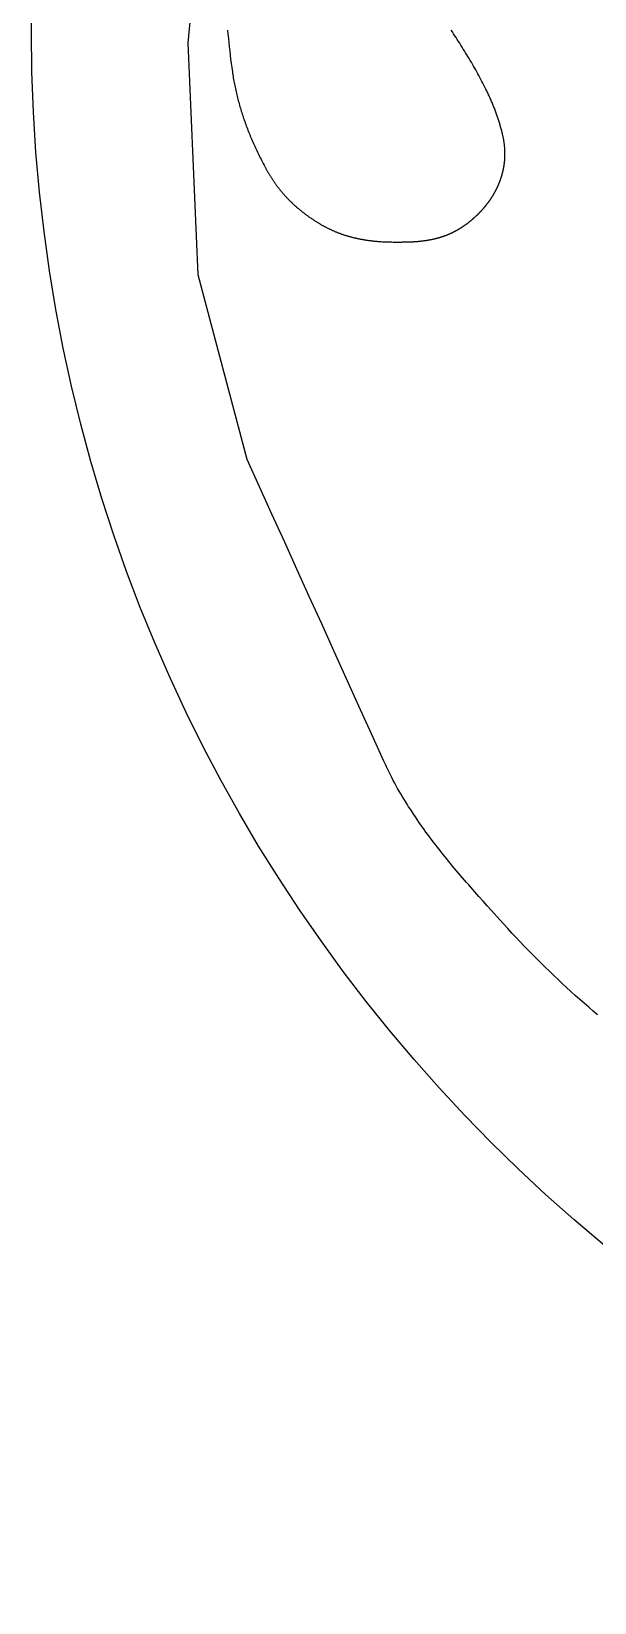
# Model space of a CAD drawing. Header units: millimetres. Extents: x 162 to 582, y 91 to 388.
# Drawn here: x 502.784 to 503.674, y 127.306 to 129.788 of the extents above; entities that cross this region are included whole.
import ezdxf

# ---------------------------------------------------------------- set-up
doc = ezdxf.new("R2010")
doc.units = ezdxf.units.MM
doc.layers.add('0_Title Block', color=7, linetype='Continuous')

# ---------------------------------------------------------------- blocks, each defined once
blk = doc.blocks.new('GE&DAEWOO_TEMPLATE')
at = {"color": 0, "ltscale": 0.006}
for points in [[(341.2632, 38.4459), (341.2638, 38.4393), (341.2645, 38.4327), (341.2651, 38.4262), (341.2658, 38.4196), (341.2666, 38.413), (341.2673, 38.4064), (341.2681, 38.3998), (341.269, 38.3933), (341.2699, 38.3867), (341.2708, 38.3801), (341.2712, 38.3777), (341.2715, 38.3752), (341.2719, 38.3728), (341.2723, 38.3703), (341.2727, 38.3679), (341.2732, 38.3654), (341.2736, 38.363), (341.2741, 38.3606), (341.2746, 38.3582), (341.2751, 38.3558), (341.2756, 38.3534), (341.2761, 38.351), (341.2766, 38.3486), (341.2772, 38.3462), (341.2777, 38.3438), (341.2783, 38.3414), (341.2789, 38.339), (341.2795, 38.3367), (341.2801, 38.3343), (341.2808, 38.3319), (341.2814, 38.3296), (341.2821, 38.3272), (341.2827, 38.3249), (341.2834, 38.3225), (341.2841, 38.3202), (341.2849, 38.3178), (341.2856, 38.3155), (341.2863, 38.3132), (341.2871, 38.3108), (341.2879, 38.3085), (341.2886, 38.3062), (341.2894, 38.3039), (341.2903, 38.3015), (341.2911, 38.2992), (341.2919, 38.2969), (341.2928, 38.2946), (341.2937, 38.2923), (341.2945, 38.29), (341.2954, 38.2877), (341.2963, 38.2854), (341.2973, 38.2831), (341.2982, 38.2808), (341.2991, 38.2785), (341.3001, 38.2762), (341.3011, 38.2739), (341.3021, 38.2716), (341.3031, 38.2693), (341.3041, 38.267), (341.3051, 38.2647), (341.3061, 38.2624), (341.3072, 38.2601), (341.3082, 38.2578), (341.3093, 38.2556), (341.3104, 38.2533), (341.3115, 38.251), (341.3126, 38.2487), (341.3138, 38.2464), (341.3149, 38.2441), (341.3161, 38.2418), (341.3172, 38.2396), (341.3184, 38.2373), (341.3196, 38.235), (341.3208, 38.2327), (341.322, 38.2304), (341.3225, 38.2295), (341.323, 38.2286), (341.3235, 38.2277), (341.3239, 38.2269), (341.3244, 38.226), (341.3249, 38.2251), (341.3254, 38.2242), (341.3259, 38.2234), (341.3264, 38.2225), (341.3269, 38.2216), (341.3274, 38.2208), (341.3279, 38.2199), (341.3284, 38.2191), (341.3289, 38.2182), (341.3294, 38.2174), (341.3299, 38.2166), (341.3305, 38.2157), (341.331, 38.2149), (341.3315, 38.2141), (341.332, 38.2133), (341.3325, 38.2124), (341.3331, 38.2116), (341.3336, 38.2108), (341.3341, 38.21), (341.3347, 38.2092), (341.3352, 38.2084), (341.3357, 38.2076), (341.3363, 38.2068), (341.3368, 38.206), (341.3374, 38.2052), (341.3379, 38.2044), (341.3385, 38.2037), (341.339, 38.2029), (341.3396, 38.2021), (341.3401, 38.2013), (341.3407, 38.2006), (341.3413, 38.1998), (341.3418, 38.199), (341.3424, 38.1983), (341.343, 38.1975), (341.3436, 38.1968), (341.3441, 38.196), (341.3447, 38.1953), (341.3453, 38.1945), (341.3459, 38.1938), (341.3465, 38.1931), (341.3471, 38.1923), (341.3477, 38.1916), (341.3483, 38.1909), (341.3489, 38.1901), (341.3495, 38.1894), (341.3501, 38.1887), (341.3507, 38.188), (341.3513, 38.1873), (341.352, 38.1866), (341.3526, 38.1858), (341.3532, 38.1851), (341.3538, 38.1844), (341.3545, 38.1837), (341.3551, 38.183), (341.3558, 38.1823), (341.3564, 38.1816), (341.357, 38.181), (341.3577, 38.1803), (341.3584, 38.1796), (341.359, 38.1789), (341.3597, 38.1782), (341.3603, 38.1776), (341.361, 38.1769), (341.3617, 38.1762), (341.3624, 38.1755), (341.363, 38.1749), (341.3637, 38.1742), (341.3644, 38.1735), (341.3651, 38.1729), (341.3658, 38.1722), (341.3665, 38.1716), (341.3672, 38.1709), (341.3679, 38.1703), (341.3686, 38.1696), (341.3693, 38.169), (341.37, 38.1683), (341.3708, 38.1677), (341.3715, 38.1671), (341.3722, 38.1664), (341.3729, 38.1658), (341.3737, 38.1651), (341.3744, 38.1645), (341.3752, 38.1639), (341.3759, 38.1633), (341.3767, 38.1626), (341.3774, 38.162), (341.3782, 38.1614), (341.379, 38.1608), (341.3797, 38.1602), (341.3805, 38.1595), (341.3813, 38.1589), (341.3821, 38.1583), (341.3829, 38.1577), (341.3837, 38.1571), (341.3844, 38.1565), (341.3852, 38.1559), (341.3861, 38.1553), (341.3869, 38.1547), (341.3877, 38.1541), (341.3885, 38.1535), (341.3893, 38.1529), (341.3901, 38.1523), (341.391, 38.1517), (341.3918, 38.1511), (341.3927, 38.1505), (341.3935, 38.15), (341.3944, 38.1494), (341.3952, 38.1488), (341.3961, 38.1482), (341.3969, 38.1476), (341.3978, 38.147), (341.3987, 38.1465), (341.3996, 38.1459), (341.4005, 38.1453), (341.4013, 38.1447), (341.4022, 38.1442), (341.4031, 38.1436), (341.404, 38.143), (341.4049, 38.1425), (341.4059, 38.1419), (341.4068, 38.1413), (341.4077, 38.1408), (341.4086, 38.1402), (341.4096, 38.1396), (341.4105, 38.1391), (341.4114, 38.1385), (341.4124, 38.138), (341.4133, 38.1375), (341.4142, 38.137), (341.4152, 38.1364), (341.4161, 38.1359), (341.417, 38.1354), (341.418, 38.1349), (341.4189, 38.1344), (341.4198, 38.134), (341.4208, 38.1335), (341.4217, 38.133), (341.4227, 38.1325), (341.4236, 38.1321), (341.4245, 38.1316), (341.4255, 38.1312), (341.4264, 38.1307), (341.4273, 38.1303), (341.4283, 38.1299), (341.4292, 38.1295), (341.4302, 38.1291), (341.4311, 38.1286), (341.432, 38.1282), (341.433, 38.1278), (341.4339, 38.1274), (341.4349, 38.1271), (341.4358, 38.1267), (341.4368, 38.1263), (341.4377, 38.1259), (341.4386, 38.1256), (341.4396, 38.1252), (341.4405, 38.1249), (341.4415, 38.1245), (341.4424, 38.1242), (341.4434, 38.1238), (341.4443, 38.1235), (341.4453, 38.1232), (341.4462, 38.1229), (341.4472, 38.1225), (341.4481, 38.1222), (341.449, 38.1219), (341.45, 38.1216), (341.4509, 38.1213), (341.4519, 38.1211), (341.4528, 38.1208), (341.4538, 38.1205), (341.4547, 38.1202), (341.4557, 38.12), (341.4566, 38.1197), (341.4576, 38.1194), (341.4585, 38.1192), (341.4595, 38.1189), (341.4604, 38.1187), (341.4614, 38.1184), (341.4623, 38.1182), (341.4633, 38.118), (341.4642, 38.1178), (341.4652, 38.1175), (341.4661, 38.1173), (341.4671, 38.1171), (341.468, 38.1169), (341.469, 38.1167), (341.4699, 38.1165), (341.4709, 38.1163), (341.4718, 38.1161), (341.4728, 38.1159), (341.4737, 38.1157), (341.4747, 38.1156), (341.4756, 38.1154), (341.4766, 38.1152), (341.4775, 38.1151), (341.4785, 38.1149), (341.4794, 38.1147), (341.4804, 38.1146), (341.4813, 38.1144), (341.4823, 38.1143), (341.4832, 38.1141), (341.4842, 38.114), (341.4851, 38.1139), (341.4861, 38.1137), (341.487, 38.1136), (341.488, 38.1135), (341.4889, 38.1134), (341.4899, 38.1133), (341.4908, 38.1131), (341.4917, 38.113), (341.4927, 38.1129), (341.4936, 38.1128), (341.4946, 38.1127), (341.4955, 38.1126), (341.4965, 38.1125), (341.4974, 38.1125), (341.4984, 38.1124), (341.4993, 38.1123), (341.5003, 38.1122), (341.5012, 38.1121), (341.5022, 38.1121), (341.5031, 38.112), (341.5041, 38.1119), (341.506, 38.1118), (341.5079, 38.1117), (341.5097, 38.1116), (341.5116, 38.1115), (341.5135, 38.1114), (341.5154, 38.1113), (341.5173, 38.1113), (341.5192, 38.1112), (341.5211, 38.1112), (341.5229, 38.1112), (341.5248, 38.1111), (341.5267, 38.1111), (341.5286, 38.1111), (341.5306, 38.1111), (341.5326, 38.1111), (341.5347, 38.1111), (341.5367, 38.1111), (341.5387, 38.1111), (341.5397, 38.1112), (341.5408, 38.1112), (341.5418, 38.1112), (341.5428, 38.1112), (341.5438, 38.1112), (341.5448, 38.1112), (341.5458, 38.1113), (341.5468, 38.1113), (341.5478, 38.1113), (341.5488, 38.1114), (341.5499, 38.1114), (341.5509, 38.1114), (341.5519, 38.1115), (341.5529, 38.1115), (341.5539, 38.1116), (341.5549, 38.1116), (341.5559, 38.1117), (341.5569, 38.1117), (341.5579, 38.1118), (341.559, 38.1118), (341.56, 38.1119), (341.561, 38.112), (341.562, 38.112), (341.563, 38.1121), (341.564, 38.1122), (341.565, 38.1123), (341.566, 38.1124), (341.567, 38.1125), (341.568, 38.1126), (341.569, 38.1127), (341.57, 38.1128), (341.571, 38.1129), (341.5721, 38.113), (341.5731, 38.1132), (341.5741, 38.1133), (341.5751, 38.1134), (341.5761, 38.1136), (341.5771, 38.1137), (341.5781, 38.1139), (341.5791, 38.114), (341.5801, 38.1142), (341.5811, 38.1144), (341.5821, 38.1145), (341.5831, 38.1147), (341.5841, 38.1149), (341.5851, 38.1151), (341.5861, 38.1153), (341.5871, 38.1155), (341.5881, 38.1157), (341.5891, 38.116), (341.5896, 38.1161), (341.5901, 38.1162), (341.5906, 38.1163), (341.5911, 38.1164), (341.5916, 38.1166), (341.5921, 38.1167), (341.5926, 38.1168), (341.5931, 38.1169), (341.5936, 38.1171), (341.5941, 38.1172), (341.5946, 38.1173), (341.5951, 38.1175), (341.5956, 38.1176), (341.5961, 38.1177), (341.5966, 38.1179), (341.5971, 38.118), (341.5976, 38.1181), (341.5981, 38.1183), (341.5986, 38.1184), (341.5991, 38.1186), (341.5996, 38.1187), (341.6001, 38.1189), (341.6006, 38.119), (341.6011, 38.1192), (341.6016, 38.1194), (341.6021, 38.1195), (341.6026, 38.1197), (341.6031, 38.1199), (341.6036, 38.12), (341.6041, 38.1202), (341.6046, 38.1204), (341.6051, 38.1205), (341.6056, 38.1207), (341.6061, 38.1209), (341.6066, 38.1211), (341.6071, 38.1213), (341.6076, 38.1214), (341.6081, 38.1216), (341.6086, 38.1218), (341.6091, 38.122), (341.6096, 38.1222), (341.6101, 38.1224), (341.6106, 38.1226), (341.6111, 38.1228), (341.6116, 38.123), (341.6121, 38.1232), (341.6126, 38.1234), (341.6131, 38.1236), (341.6136, 38.1238), (341.6141, 38.124), (341.6146, 38.1243), (341.6151, 38.1245), (341.6156, 38.1247), (341.6161, 38.1249), (341.6166, 38.1252), (341.6171, 38.1254), (341.6176, 38.1256), (341.6181, 38.1258), (341.6186, 38.1261), (341.6191, 38.1263), (341.6196, 38.1266), (341.6201, 38.1268), (341.6206, 38.1271), (341.6211, 38.1273), (341.6216, 38.1276), (341.6221, 38.1278), (341.6226, 38.1281), (341.6231, 38.1283), (341.6235, 38.1286), (341.624, 38.1288), (341.6245, 38.1291), (341.625, 38.1294), (341.6255, 38.1297), (341.626, 38.1299), (341.6265, 38.1302), (341.627, 38.1305), (341.6275, 38.1308), (341.628, 38.1311), (341.6285, 38.1313), (341.629, 38.1316), (341.6295, 38.1319), (341.63, 38.1322), (341.6305, 38.1325), (341.631, 38.1328), (341.6315, 38.1331), (341.632, 38.1334), (341.6325, 38.1338), (341.633, 38.1341), (341.6335, 38.1344), (341.634, 38.1347), (341.6345, 38.135), (341.635, 38.1354), (341.6354, 38.1357), (341.6359, 38.136), (341.6364, 38.1364), (341.6369, 38.1367), (341.6374, 38.137), (341.6379, 38.1374), (341.6384, 38.1377), (341.6389, 38.1381), (341.6394, 38.1384), (341.6399, 38.1388), (341.6404, 38.1391), (341.6409, 38.1395), (341.6414, 38.1399), (341.6419, 38.1402), (341.6424, 38.1406), (341.6429, 38.141), (341.6434, 38.1413), (341.6439, 38.1417), (341.6443, 38.1421), (341.6448, 38.1425), (341.6453, 38.1429), (341.6458, 38.1433), (341.6463, 38.1437), (341.6468, 38.1441), (341.6473, 38.1445), (341.6478, 38.1449), (341.6483, 38.1453), (341.6488, 38.1457), (341.6493, 38.1461), (341.6498, 38.1465), (341.6503, 38.147), (341.6508, 38.1474), (341.6513, 38.1478), (341.6517, 38.1482), (341.6522, 38.1487), (341.6527, 38.1491), (341.6532, 38.1496), (341.6537, 38.15), (341.6542, 38.1505), (341.6547, 38.1509), (341.6552, 38.1514), (341.6557, 38.1518), (341.6562, 38.1523), (341.6567, 38.1528), (341.6571, 38.1532), (341.6576, 38.1537), (341.6581, 38.1541), (341.6586, 38.1546), (341.659, 38.155), (341.6595, 38.1555), (341.6599, 38.1559), (341.6604, 38.1564), (341.6608, 38.1569), (341.6613, 38.1573), (341.6617, 38.1578), (341.6622, 38.1582), (341.6626, 38.1587), (341.6631, 38.1592), (341.6635, 38.1596), (341.6639, 38.1601), (341.6644, 38.1605), (341.6648, 38.161), (341.6652, 38.1615), (341.6656, 38.1619), (341.6661, 38.1624), (341.6665, 38.1629), (341.6669, 38.1633), (341.6673, 38.1638), (341.6677, 38.1643), (341.6681, 38.1647), (341.6685, 38.1652), (341.6689, 38.1657), (341.6693, 38.1661), (341.6697, 38.1666), (341.6701, 38.1671), (341.6705, 38.1676), (341.6709, 38.168), (341.6713, 38.1685), (341.6717, 38.169), (341.672, 38.1694), (341.6724, 38.1699), (341.6728, 38.1704), (341.6732, 38.1709), (341.6735, 38.1713), (341.6739, 38.1718), (341.6743, 38.1723), (341.6746, 38.1728), (341.675, 38.1732), (341.6753, 38.1737), (341.6757, 38.1742), (341.676, 38.1747), (341.6764, 38.1751), (341.6767, 38.1756), (341.6771, 38.1761), (341.6774, 38.1766), (341.6778, 38.1771), (341.6781, 38.1775), (341.6784, 38.178), (341.6788, 38.1785), (341.6791, 38.179), (341.6794, 38.1795), (341.6797, 38.1799), (341.68, 38.1804), (341.6804, 38.1809), (341.6807, 38.1814), (341.681, 38.1819), (341.6813, 38.1824), (341.6816, 38.1828), (341.6819, 38.1833), (341.6822, 38.1838), (341.6825, 38.1843), (341.6828, 38.1848), (341.6831, 38.1853), (341.6834, 38.1857), (341.6837, 38.1862), (341.684, 38.1867), (341.6843, 38.1872), (341.6845, 38.1877), (341.6848, 38.1882), (341.6851, 38.1887), (341.6854, 38.1892), (341.6857, 38.1896), (341.6859, 38.1901), (341.6862, 38.1906), (341.6865, 38.1911), (341.6867, 38.1916), (341.687, 38.1921), (341.6872, 38.1926), (341.6875, 38.1931), (341.6877, 38.1935), (341.688, 38.194), (341.6882, 38.1945), (341.6885, 38.195), (341.6887, 38.1955), (341.689, 38.196), (341.6892, 38.1965), (341.6894, 38.197), (341.6897, 38.1975), (341.6899, 38.198), (341.6901, 38.1985), (341.6904, 38.1989), (341.6906, 38.1994), (341.6908, 38.1999), (341.691, 38.2004), (341.6912, 38.2009), (341.6915, 38.2014), (341.6917, 38.2019), (341.6919, 38.2024), (341.6921, 38.2029), (341.6923, 38.2034), (341.6925, 38.2039), (341.6927, 38.2044), (341.6929, 38.2049), (341.6931, 38.2053), (341.6933, 38.2058), (341.6935, 38.2063), (341.6937, 38.2068), (341.6939, 38.2073), (341.694, 38.2078), (341.6942, 38.2083), (341.6944, 38.2088), (341.6946, 38.2093), (341.6948, 38.2098), (341.6949, 38.2103), (341.6951, 38.2108), (341.6953, 38.2113), (341.6954, 38.2118), (341.6956, 38.2123), (341.6958, 38.2128), (341.6959, 38.2133), (341.6961, 38.2137), (341.6962, 38.2142), (341.6964, 38.2147), (341.6965, 38.2152), (341.6967, 38.2157), (341.6968, 38.2162), (341.697, 38.2167), (341.6971, 38.2172), (341.6973, 38.2177), (341.6974, 38.2182), (341.6975, 38.2187), (341.6977, 38.2192), (341.6978, 38.2197), (341.6979, 38.2202), (341.698, 38.2207), (341.6982, 38.2212), (341.6983, 38.2217), (341.6984, 38.2222), (341.6985, 38.2226), (341.6986, 38.2231), (341.6988, 38.2236), (341.6989, 38.2241), (341.699, 38.2246), (341.6991, 38.2251), (341.6992, 38.2256), (341.6993, 38.2261), (341.6994, 38.2266), (341.6995, 38.2271), (341.6996, 38.2276), (341.6997, 38.2281), (341.6998, 38.2286), (341.6999, 38.2291), (341.6999, 38.2296), (341.7, 38.2301), (341.7001, 38.2305), (341.7002, 38.231), (341.7003, 38.2315), (341.7003, 38.232), (341.7004, 38.2325), (341.7005, 38.233), (341.7006, 38.2335), (341.7006, 38.234), (341.7007, 38.2345), (341.7008, 38.235), (341.7008, 38.2355), (341.7009, 38.236), (341.7009, 38.2364), (341.701, 38.2369), (341.7011, 38.2374), (341.7011, 38.2379), (341.7012, 38.2384), (341.7012, 38.2389), (341.7013, 38.2394), (341.7013, 38.2399), (341.7013, 38.2404), (341.7014, 38.2409), (341.7014, 38.2413), (341.7015, 38.2418), (341.7015, 38.2423), (341.7015, 38.2428), (341.7016, 38.2433), (341.7016, 38.2438), (341.7016, 38.2443), (341.7016, 38.2448), (341.7017, 38.2452), (341.7017, 38.2457), (341.7017, 38.2462), (341.7017, 38.2467), (341.7017, 38.2472), (341.7017, 38.2477), (341.7018, 38.2486), (341.7018, 38.2496), (341.7018, 38.2506), (341.7018, 38.2515), (341.7018, 38.2525), (341.7017, 38.2535), (341.7017, 38.2544), (341.7017, 38.2554), (341.7016, 38.2563), (341.7016, 38.2573), (341.7015, 38.2583), (341.7015, 38.2592), (341.7014, 38.2602), (341.7013, 38.2611), (341.7012, 38.2621), (341.7011, 38.263), (341.701, 38.264), (341.7009, 38.2649), (341.7008, 38.2658), (341.7007, 38.2668), (341.7006, 38.2677), (341.7004, 38.2687), (341.7003, 38.2696), (341.7001, 38.2705), (341.7, 38.2714), (341.6998, 38.2724), (341.6997, 38.2733), (341.6995, 38.2742), (341.6993, 38.2751), (341.6991, 38.2761), (341.6988, 38.2776), (341.6984, 38.2792), (341.6981, 38.2807), (341.6977, 38.2823), (341.6973, 38.2839), (341.6969, 38.2854), (341.6966, 38.287), (341.6961, 38.2885), (341.6957, 38.2901), (341.6953, 38.2916), (341.6949, 38.2932), (341.6944, 38.2947), (341.694, 38.2963), (341.6935, 38.2978), (341.6931, 38.2994), (341.6926, 38.3009), (341.6921, 38.3024), (341.6916, 38.304), (341.6911, 38.3055), (341.6906, 38.3071), (341.6901, 38.3086), (341.6895, 38.3101), (341.689, 38.3117), (341.6884, 38.3132), (341.6879, 38.3147), (341.6873, 38.3163), (341.6868, 38.3178), (341.6862, 38.3193), (341.6856, 38.3209), (341.685, 38.3224), (341.6844, 38.3239), (341.6838, 38.3255), (341.6832, 38.327), (341.6825, 38.3285), (341.6819, 38.33), (341.6813, 38.3316), (341.6806, 38.3331), (341.68, 38.3346), (341.6793, 38.3361), (341.6786, 38.3376), (341.6779, 38.3392), (341.6773, 38.3407), (341.6766, 38.3422), (341.6759, 38.3437), (341.6752, 38.3452), (341.6745, 38.3467), (341.6737, 38.3483), (341.673, 38.3498), (341.6715, 38.3528), (341.6701, 38.3558), (341.6685, 38.3588), (341.667, 38.3619), (341.6654, 38.3649), (341.6638, 38.3679), (341.6622, 38.3709), (341.6606, 38.3739), (341.659, 38.3769), (341.6573, 38.3799), (341.6556, 38.3829), (341.6539, 38.3859), (341.6522, 38.389), (341.6504, 38.392), (341.6487, 38.395), (341.6469, 38.398), (341.6451, 38.401), (341.6433, 38.404), (341.6414, 38.407), (341.6396, 38.41), (341.6378, 38.413), (341.6359, 38.416), (341.634, 38.419), (341.6321, 38.422), (341.6302, 38.425), (341.6283, 38.428), (341.6264, 38.431), (341.6245, 38.434), (341.6225, 38.437), (341.6206, 38.44), (341.6187, 38.443), (341.6167, 38.446)], [(341.8483, 36.8904), (341.8412, 36.8965), (341.8341, 36.9026), (341.827, 36.9088), (341.82, 36.9149), (341.813, 36.9212), (341.8061, 36.9274), (341.7992, 36.9337), (341.7924, 36.9401), (341.7856, 36.9465), (341.7788, 36.9529), (341.772, 36.9594), (341.7653, 36.9659), (341.7586, 36.9725), (341.752, 36.9791), (341.7454, 36.9857), (341.7388, 36.9924), (341.7322, 36.9992), (341.7257, 37.006), (341.7192, 37.0128), (341.7127, 37.0197), (341.7063, 37.0267), (341.6999, 37.0337), (341.6935, 37.0407), (341.6803, 37.0553), (341.6737, 37.0627), (341.6672, 37.07), (341.6606, 37.0773), (341.6541, 37.0847), (341.6476, 37.0921), (341.6444, 37.0958), (341.6412, 37.0995), (341.638, 37.1032), (341.6348, 37.1069), (341.6316, 37.1106), (341.6284, 37.1144), (341.6253, 37.1181), (341.6221, 37.1219), (341.619, 37.1256), (341.6159, 37.1294), (341.6127, 37.1332), (341.6097, 37.137), (341.6066, 37.1407), (341.6035, 37.1445), (341.6005, 37.1484), (341.5975, 37.1522), (341.5945, 37.156), (341.5915, 37.1599), (341.5885, 37.1637), (341.5856, 37.1676), (341.5827, 37.1715), (341.5798, 37.1754), (341.5769, 37.1793), (341.574, 37.1832), (341.5712, 37.1872), (341.5684, 37.1911), (341.5656, 37.1951), (341.5629, 37.1991), (341.5602, 37.2031), (341.5575, 37.2071), (341.5548, 37.2111), (341.5522, 37.2152), (341.5495, 37.2192), (341.547, 37.2233), (341.5444, 37.2274), (341.5419, 37.2315), (341.5394, 37.2357), (341.5369, 37.2398), (341.5345, 37.244), (341.5321, 37.2482), (341.5298, 37.2524), (341.5274, 37.2566), (341.5252, 37.2609), (341.5229, 37.2652), (341.5207, 37.2695), (341.5185, 37.2738), (341.5174, 37.276), (341.5164, 37.2781), (341.5153, 37.2803), (341.5143, 37.2825), (341.5132, 37.2847), (341.5122, 37.2869), (341.5112, 37.2891), (341.5102, 37.2913), (341.4905, 37.3346), (341.4709, 37.3779), (341.4513, 37.4213), (341.4316, 37.4646), (341.412, 37.5079), (341.3923, 37.5513), (341.3727, 37.5946), (341.3531, 37.6379), (341.3334, 37.6813), (341.3138, 37.7246), (341.2941, 37.7679), (341.2169, 38.0591), (341.2011, 38.4258), (341.2072, 38.4917)]]:
    blk.add_lwpolyline(points, dxfattribs=at)
blk.add_circle((343.4346, 38.4438), 2.4815, dxfattribs=at)

msp = doc.modelspace()

# ---------------------------------------------------------------- block references
at = {"layer": '0_Title Block'}
msp.add_blockref('GE&DAEWOO_TEMPLATE', (161.8305, 91.3439), dxfattribs=at)

doc.saveas('drawing.dxf')
